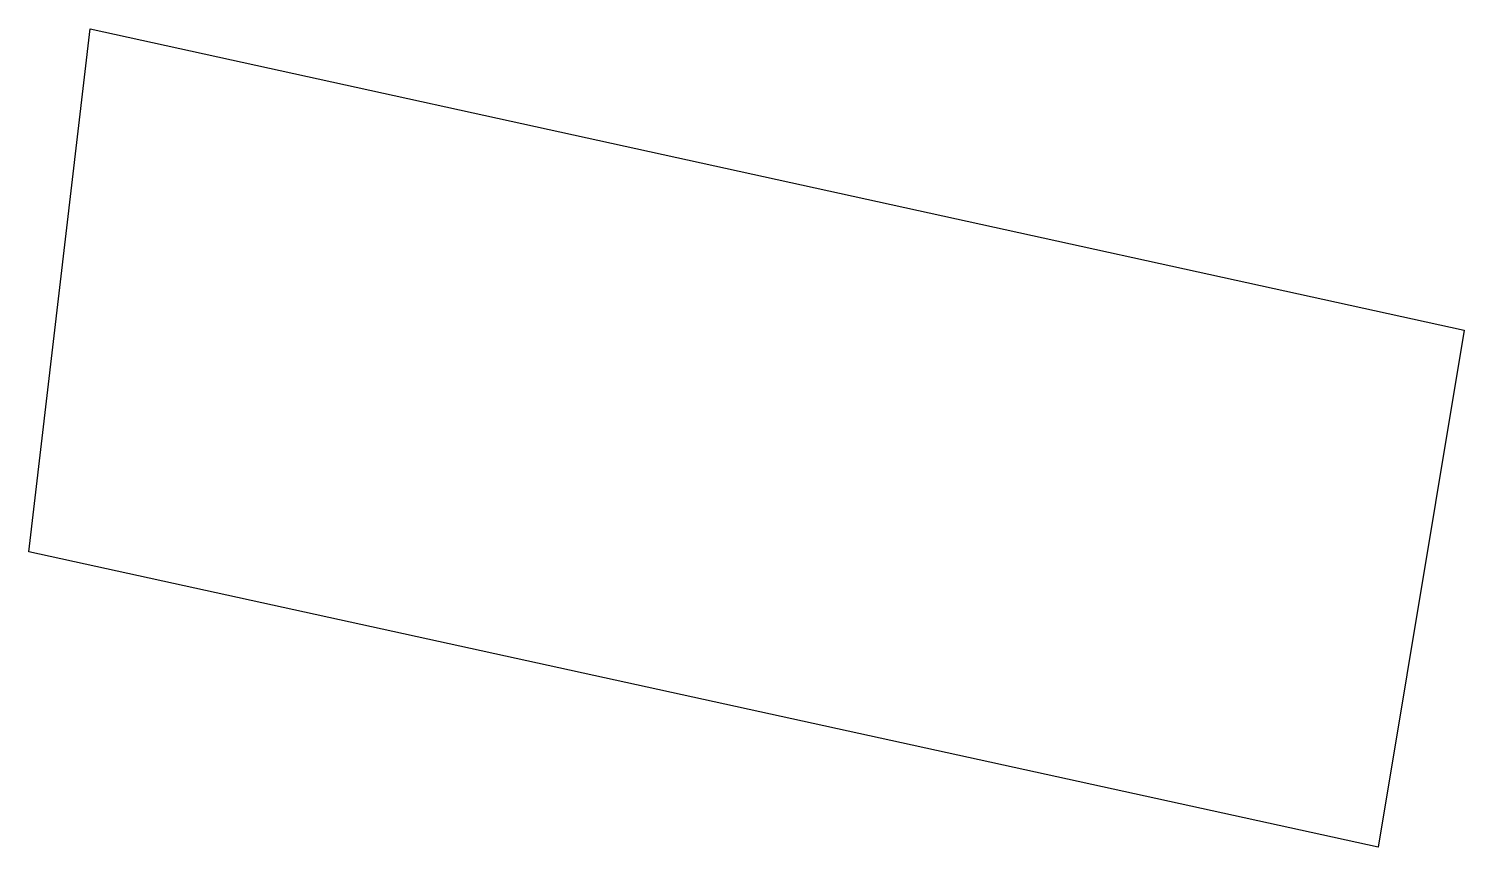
# Model space of a CAD drawing. Extents: x 14.85 to 24.68, y 6.95 to 12.55.
import ezdxf

# ---------------------------------------------------------------- set-up
doc = ezdxf.new("R2010")
doc.units = 0
doc.layers.get('0').update_dxf_attribs({"linetype": 'continuous'})

msp = doc.modelspace()

# ---------------------------------------------------------------- linework, layer by layer
at = {"color": 0}
msp.add_lwpolyline([(15.274931, 12.551065), (24.676366, 10.487823), (24.086142, 6.950837), (14.853342, 8.971971)], close=True, dxfattribs=at)

doc.saveas('drawing.dxf')
